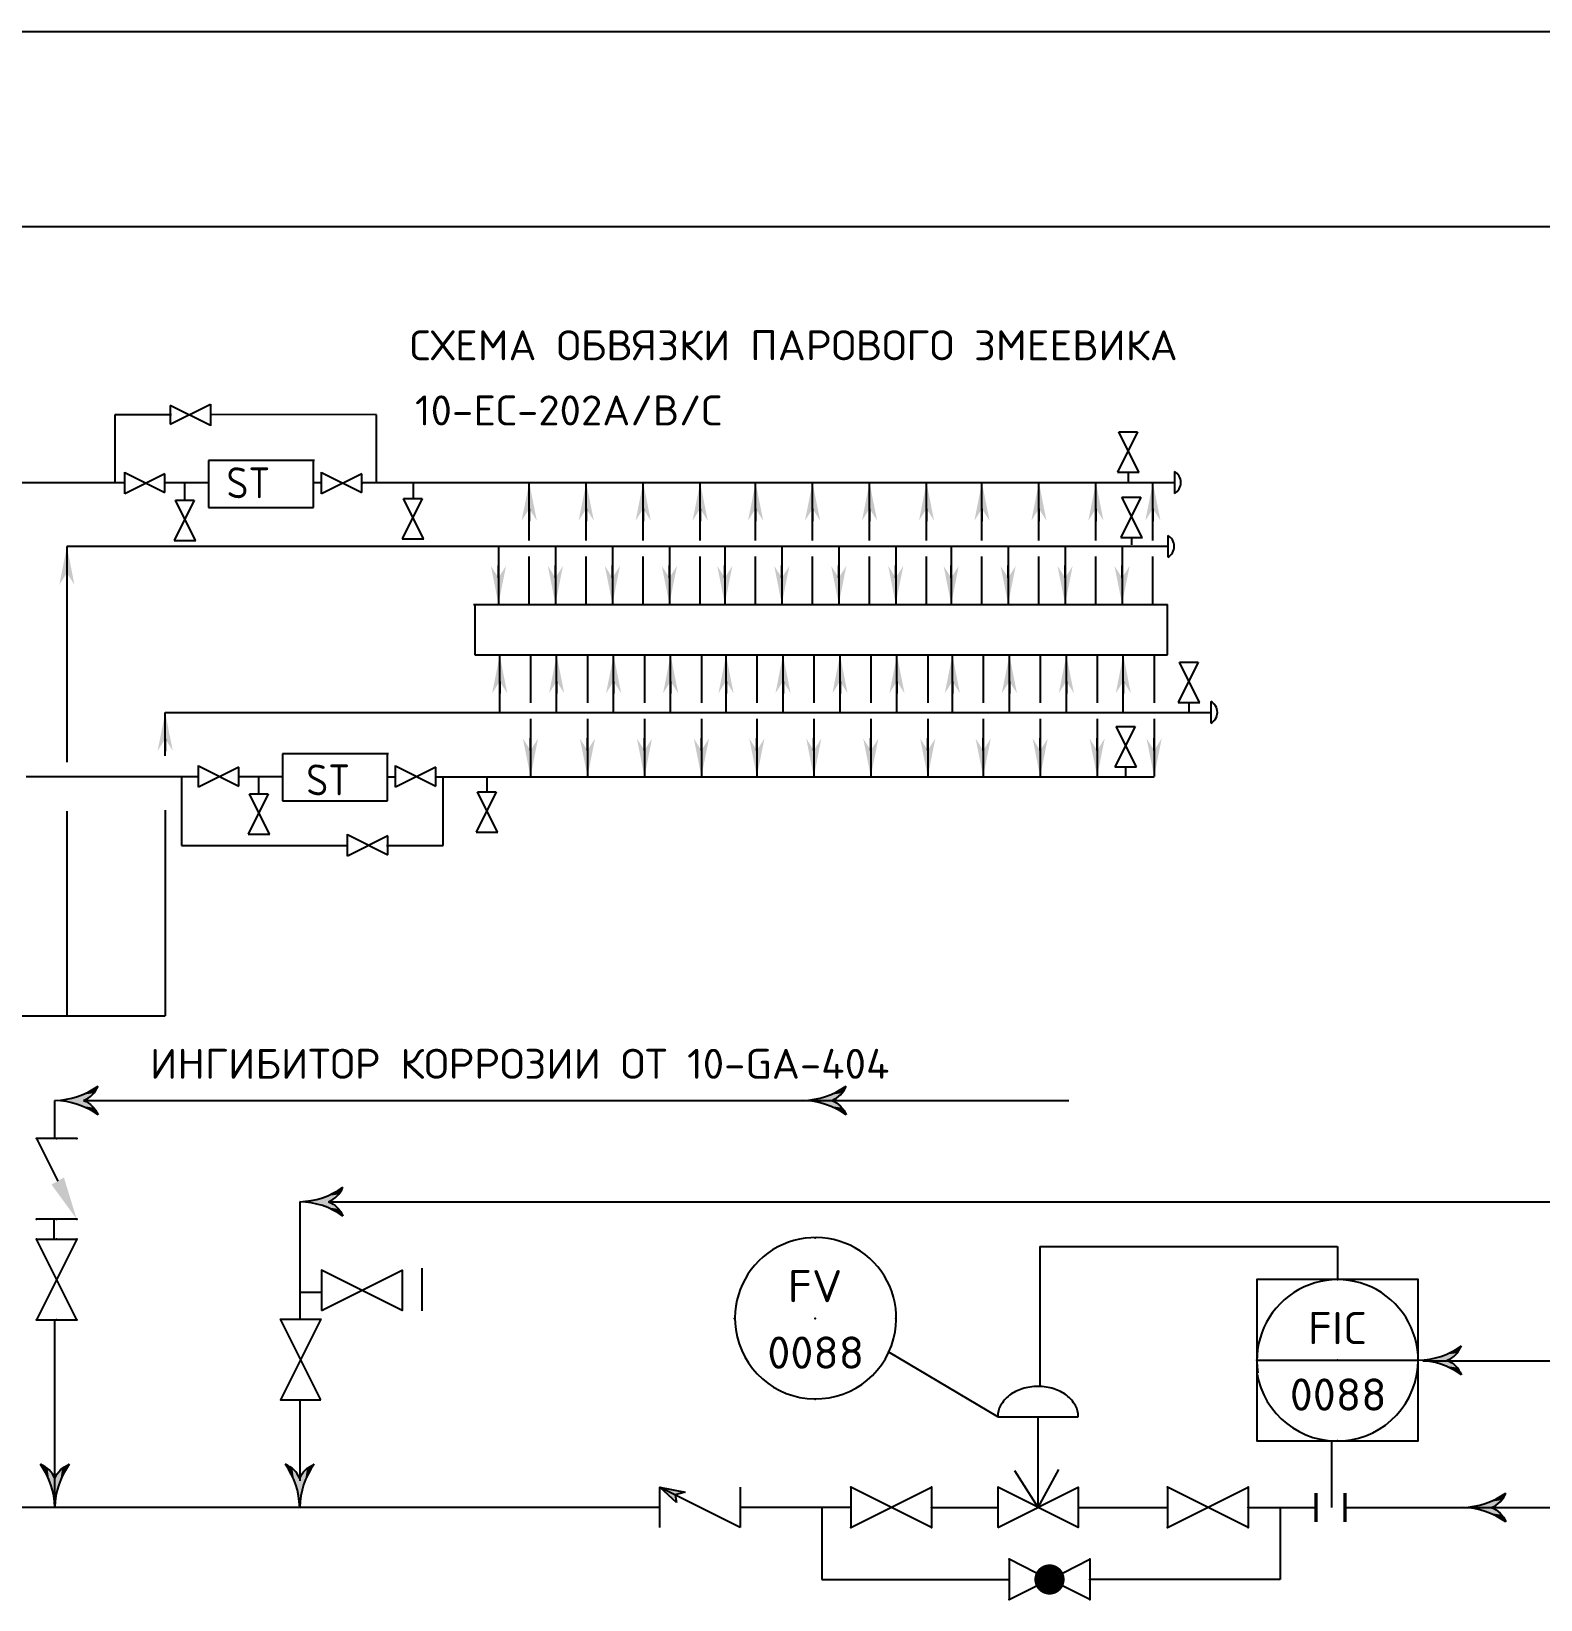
# Model space of a CAD drawing. Extents: x 78 to 490, y 181 to 404.
# Drawn here: x 379.37 to 385.92, y 204.27 to 211.07 of the extents above; entities that cross this region are included whole.
import ezdxf
from ezdxf.enums import TextEntityAlignment as Align

# ---------------------------------------------------------------- set-up
doc = ezdxf.new("R2010")
doc.units = 0
for name, pattern in [('DASHED', [0.1875, 0.125, -0.0625]), ('HIDDEN', [0.125, 0.0625, -0.0625]), ('SDASH', [0.09375, 0.046875, -0.046875])]:
    doc.linetypes.add(name, pattern=pattern)
doc.layers.get('0').update_dxf_attribs({"linetype": 'CONTINUOUS'})
for name, color, linetype in [('IN-ATTRIBS', 7, 'CONTINUOUS'), ('IN-ELECTRICAL', 7, 'HIDDEN'), ('IN-INST-TAP', 7, 'CONTINUOUS'), ('IN-INSTRUMENT', 7, 'SDASH'), ('IN-MIN-PROC', 7, 'CONTINUOUS'), ('IN-PNEUMATIC', 7, 'CONTINUOUS'), ('IN-STEAM', 2, 'DASHED')]:
    doc.layers.add(name, color=color, linetype=linetype)
doc.styles.add('ATTRIBS', font='SIMPLEX', dxfattribs={"width": 0.8, "height": 0.125})
doc.styles.add('NARROW', font='simplex', dxfattribs={"width": 0.75, "height": 0.1})
doc.styles.add('S1', font='simplex.shx')
doc.styles.add('SIMPLEX', font='SIMPLEX.shx')
doc.styles.get("Standard").update_dxf_attribs({"font": 'ISOCP'})

# ---------------------------------------------------------------- blocks, each defined once
blk = doc.blocks.new('BUBTEXT')
at = {"layer": 'IN-ATTRIBS'}
for p in [(0, 0.25), (-0.25, 0), (0, 0), (0.25, 0), (0, -0.25)]:
    blk.add_point(p, dxfattribs=at)
at = {"layer": 'IN-ATTRIBS', "flags": 1}
for tag, style, width, p in [('IDNUM', 'ATTRIBS', 0.8, (0.0087, 0.5838)), ('DWGNO', 'ATTRIBS', 0.8, (0.0029, 0.4474)), ('FILENO', 'ATTRIBS', 0.8, (-0.003, 0.3111)), ('LOC', 'ATTRIBS', 0.8, (-0.0799, -0.422)), ('SIG', 'ATTRIBS', 0.8, (-0.0872, -0.5633)), ('INSTALL', 'ATTRIBS', 0.8, (-0.0872, -0.6994)), ('SERV', 'ATTRIBS', 0.8, (-0.0834, -0.8376)), ('DATE', 'ATTRIBS', 0.8, (-0.0881, -0.9694)), ('DES', 'NARROW', 0.75, (-0.0866, -1.1017)), ('CSYS', 'NARROW', 0.75, (-0.0866, -1.2425))]:
    blk.add_attdef(tag, text='', height=0.1, dxfattribs=dict(at, style=style, width=width)).set_placement(p, align=Align.CENTER)
at = {"layer": 'IN-ATTRIBS', "style": 'ATTRIBS', "flags": 1}
blk.add_attdef('SYSCDI', text='', height=0.1, dxfattribs=at).set_placement((-0.3125, 0.3125), align=Align.RIGHT)
at = {"layer": 'IN-ATTRIBS', "style": 'S1'}
for tag, p in [('XT', (0.3241, 0.2568)), ('A1', (0.3233, 0.1153)), ('A2', (0.3233, -0.0347)), ('A3', (0.3233, -0.1847)), ('RES', (0.3233, -0.3422))]:
    blk.add_attdef(tag, p, '', height=0.1, dxfattribs=at)
at = {"layer": 'IN-ATTRIBS', "style": 'ATTRIBS'}
blk.add_attdef('SYSCDV', text='', height=0.1, dxfattribs=at).set_placement((-0.3125, 0.1411), align=Align.RIGHT)
at = {"layer": 'IN-ATTRIBS', "style": 'S1'}
for tag, p in [('INSTTYPE', (-0.0002, 0.0499)), ('TAGNUM', (0.0019, -0.1561)), ('MD', (0.4017, -0.5655)), ('SZ', (0.4017, -0.6963))]:
    blk.add_attdef(tag, text='', height=0.1, dxfattribs=at).set_placement(p, align=Align.CENTER)
blk = doc.blocks.new('VALVTEXT')
at = {"layer": 'IN-ATTRIBS'}
for p in [(0, 0.0625), (0.25, 0.0625), (0, 0), (0.25, 0), (0, -0.0625), (0.25, -0.0625)]:
    blk.add_point(p, dxfattribs=at)
at = {"layer": 'IN-ATTRIBS', "style": 'S1', "flags": 1}
for tag, p in [('IDNUM', (0.125, 0.5625)), ('DWGNO', (0.125, 0.4375)), ('FILENO', (0.125, 0.3125))]:
    blk.add_attdef(tag, text='', height=0.1, dxfattribs=at).set_placement(p, align=Align.CENTER)
at = {"layer": 'IN-ATTRIBS', "style": 'S1'}
for tag, p in [('MODE', (0.125, 0.078125)), ('SIZE', (0.125, -0.1875))]:
    blk.add_attdef(tag, text='', height=0.1, dxfattribs=at).set_placement(p, align=Align.CENTER)

msp = doc.modelspace()

# ---------------------------------------------------------------- hatches: boundary and pattern name
h = msp.add_hatch()
h.set_pattern_fill('ANSI35', color=2, scale=0.00014, style=0)
h.set_pattern_definition([(45, (-75.984472, -89.82075195), (-0.0006286179285, 0.0006286179285), []), (45, (-75.9838434, -89.82075195), (-0.0006286179285, 0.0006286179285), [0.00111125, -0.00022225, 0, -0.00022225])])
edge = h.paths.add_edge_path()
edge.add_line((382.099, 204.7562), (382.2101, 204.7355))
edge.add_line((382.2101, 204.7355), (382.1666, 204.7233))
edge.add_line((382.1666, 204.7233), (382.172, 204.6906))
edge.add_line((382.172, 204.6906), (382.1013, 204.7559))

# ---------------------------------------------------------------- linework, layer by layer
at = {"color": 6}
msp.add_line((79.9483, 211.0738), (463.5656, 211.0738), dxfattribs=at)
at = {"color": 5, "linetype": 'Continuous'}
for p, q in [((364.1683, 210.2268), (398.0008, 210.2268)), ((379.4744, 206.2697), (379.4744, 206.4349)), ((379.5994, 206.4349), (383.8747, 206.4349)), ((380.5369, 205.9956), (380.5369, 205.4862)), ((380.6619, 205.9956), (389.0483, 205.9956)), ((379.4713, 205.8322), (379.4713, 205.9197)), ((380.6298, 205.6016), (380.5372, 205.6016)), ((379.4744, 204.6687), (379.4744, 205.4822)), ((380.5369, 205.1362), (380.5369, 204.784)), ((381.6755, 204.6687), (378.5524, 204.6687)), ((382.099, 204.6687), (381.6745, 204.6687)), ((382.9283, 204.6687), (382.449, 204.6687)), ((382.8033, 204.6687), (382.8033, 204.3562)), ((383.2783, 204.6687), (383.5658, 204.6687)), ((383.9158, 204.6687), (384.3033, 204.6687)), ((384.6533, 204.6687), (384.9476, 204.6687)), ((384.7915, 204.6687), (384.7915, 204.3562)), ((385.0726, 204.6687), (389.1983, 204.6687)), ((382.8033, 204.3562), (383.6158, 204.3562)), ((384.7915, 204.3562), (383.9658, 204.3562))]:
    msp.add_line(p, q, dxfattribs=at)
at = {"linetype": 'Continuous'}
for p, q in [((379.9814, 209.4103), (379.7353, 209.4103)), ((379.7353, 209.4103), (379.7353, 209.1129)), ((379.9755, 209.4506), (379.9754, 209.3689)), ((380.8697, 209.4103), (380.1466, 209.4106)), ((380.1502, 209.4561), (380.1502, 209.3619)), ((380.8697, 209.1144), (380.8697, 209.4103)), ((384.0909, 209.3364), (384.1726, 209.3364)), ((380.1415, 209.2115), (380.1415, 209.0081)), ((380.6014, 209.2115), (380.1415, 209.2115)), ((380.5973, 209.0081), (380.5973, 209.2115)), ((379.7776, 209.0668), (379.7777, 209.161)), ((379.9524, 209.0723), (379.9524, 209.154)), ((380.6322, 209.0668), (380.6323, 209.161)), ((380.807, 209.0723), (380.807, 209.154)), ((384.0852, 209.1617), (384.1794, 209.1617)), ((384.1318, 209.1596), (384.1318, 209.1162)), ((384.3327, 209.1639), (384.3327, 209.0691)), ((378.8187, 209.1162), (379.7777, 209.1162)), ((379.9524, 209.1162), (380.1415, 209.1162)), ((380.0388, 209.0389), (380.0388, 209.1148)), ((380.5973, 209.1162), (380.6323, 209.1162)), ((380.807, 209.1162), (384.3327, 209.1162)), ((380.8108, 209.1114), (380.807, 209.1114)), ((381.0306, 209.047), (381.0306, 209.1102)), ((381.5331, 208.8648), (381.5331, 209.1162)), ((381.5331, 209.1162), (381.5331, 209.1162)), ((381.7804, 208.8648), (381.7804, 209.1162)), ((382.0276, 208.8648), (382.0276, 209.1162)), ((382.2748, 208.8648), (382.2748, 209.1162)), ((382.5154, 208.8648), (382.5154, 209.1162)), ((382.7626, 208.8648), (382.7626, 209.1162)), ((383.0098, 208.8648), (383.0098, 209.1162)), ((383.2571, 208.8648), (383.2571, 209.1162)), ((383.4976, 208.8648), (383.4976, 209.1162)), ((383.7448, 208.8648), (383.7448, 209.1162)), ((383.9921, 208.8648), (383.9921, 209.1162)), ((384.1053, 209.0524), (384.187, 209.0524)), ((384.2393, 208.8648), (384.2393, 209.1162)), ((379.9979, 209.0389), (380.0796, 209.0389)), ((380.1415, 209.0081), (380.5973, 209.0081)), ((380.9875, 209.047), (381.0691, 209.047)), ((379.9923, 208.8641), (380.0864, 208.8641)), ((380.9818, 208.8723), (381.0759, 208.8723)), ((384.0996, 208.8777), (384.1938, 208.8777)), ((384.1461, 208.8756), (384.1461, 208.8451)), ((384.3039, 208.8866), (384.3039, 208.7918)), ((379.7971, 208.838), (379.5268, 208.838)), ((379.5268, 208.838), (379.5268, 207.9021)), ((381.267, 208.838), (379.7971, 208.838)), ((384.3057, 208.838), (381.267, 208.838)), ((381.3995, 208.8382), (381.3995, 208.5875)), ((381.5331, 208.5875), (381.5331, 208.7958)), ((381.6467, 208.8382), (381.6467, 208.5875)), ((381.7804, 208.5875), (381.7804, 208.7958)), ((381.894, 208.8382), (381.894, 208.5875)), ((382.0276, 208.5875), (382.0276, 208.7958)), ((382.1412, 208.8382), (382.1412, 208.5875)), ((382.2748, 208.5875), (382.2748, 208.7958)), ((382.3817, 208.8382), (382.3817, 208.5875)), ((382.5154, 208.5875), (382.5154, 208.7958)), ((382.629, 208.8382), (382.629, 208.5875)), ((382.7626, 208.5875), (382.7626, 208.7958)), ((382.8762, 208.8382), (382.8762, 208.5875)), ((383.0098, 208.5875), (383.0098, 208.7958)), ((383.1234, 208.8382), (383.1234, 208.5875)), ((383.2571, 208.5875), (383.2571, 208.7958)), ((383.364, 208.8382), (383.364, 208.5875)), ((383.4976, 208.5875), (383.4976, 208.7958)), ((383.6112, 208.8382), (383.6112, 208.5875)), ((383.7448, 208.5875), (383.7448, 208.7958)), ((383.8584, 208.8382), (383.8584, 208.5875)), ((383.9921, 208.5875), (383.9921, 208.7958)), ((384.1056, 208.8382), (384.1056, 208.5875)), ((384.2393, 208.5875), (384.2393, 208.7958)), ((381.2918, 208.5875), (384.2969, 208.5875)), ((381.2972, 208.5875), (384.3023, 208.5875)), ((381.2972, 208.5875), (381.2972, 208.3685)), ((384.3023, 208.3685), (384.3023, 208.5875)), ((381.2972, 208.3685), (384.3023, 208.3685)), ((381.4049, 208.1178), (381.4049, 208.3685)), ((381.5385, 208.3685), (381.5385, 208.1602)), ((381.6521, 208.1178), (381.6521, 208.3685)), ((381.7858, 208.3685), (381.7858, 208.1602)), ((381.8993, 208.1178), (381.8993, 208.3685)), ((382.033, 208.3685), (382.033, 208.1602)), ((382.1466, 208.1178), (382.1466, 208.3685)), ((382.2802, 208.3685), (382.2802, 208.1602)), ((382.3871, 208.1178), (382.3871, 208.3685)), ((382.5208, 208.3685), (382.5208, 208.1602)), ((382.6343, 208.1178), (382.6343, 208.3685)), ((382.768, 208.3685), (382.768, 208.1602)), ((382.8816, 208.1178), (382.8816, 208.3685)), ((383.0152, 208.3685), (383.0152, 208.1602)), ((383.1288, 208.1178), (383.1288, 208.3685)), ((383.2624, 208.3685), (383.2624, 208.1602)), ((383.3693, 208.1178), (383.3693, 208.3685)), ((383.503, 208.3685), (383.503, 208.1602)), ((383.6166, 208.1178), (383.6166, 208.3685)), ((383.7502, 208.3685), (383.7502, 208.1602)), ((383.8638, 208.1178), (383.8638, 208.3685)), ((383.9974, 208.3685), (383.9974, 208.1602)), ((384.111, 208.1178), (384.111, 208.3685)), ((384.2447, 208.3685), (384.2447, 208.1602)), ((384.3544, 208.337), (384.436, 208.337)), ((379.9534, 207.9295), (379.9534, 208.1178)), ((379.9534, 208.1178), (381.759, 208.1178)), ((381.759, 208.1178), (384.491, 208.1189)), ((384.3487, 208.1623), (384.4428, 208.1623)), ((384.3952, 208.1602), (384.3952, 208.1188)), ((384.491, 208.1663), (384.491, 208.0715)), ((381.5385, 208.0912), (381.5385, 207.8398)), ((381.7858, 208.0912), (381.7858, 207.8398)), ((382.033, 208.0912), (382.033, 207.8398)), ((382.2802, 208.0912), (382.2802, 207.8398)), ((382.5208, 208.0912), (382.5208, 207.8398)), ((382.768, 208.0912), (382.768, 207.8398)), ((383.0152, 208.0912), (383.0152, 207.8398)), ((383.2624, 208.0912), (383.2624, 207.8398)), ((383.503, 208.0912), (383.503, 207.8398)), ((383.7502, 208.0912), (383.7502, 207.8398)), ((383.9974, 208.0912), (383.9974, 207.8398)), ((384.0802, 208.0573), (384.1619, 208.0573)), ((384.2447, 208.0912), (384.2447, 207.8398)), ((380.922, 207.9383), (380.4622, 207.9383)), ((380.4622, 207.9383), (380.4622, 207.7349)), ((380.918, 207.7349), (380.918, 207.9383)), ((379.8459, 207.8386), (379.3507, 207.8386)), ((380.0983, 207.8386), (379.8097, 207.8386)), ((380.0248, 207.837), (380.0248, 207.5412)), ((380.0983, 207.7936), (380.0984, 207.8878)), ((380.273, 207.7991), (380.2731, 207.8808)), ((380.4634, 207.8386), (380.273, 207.8386)), ((380.3594, 207.7657), (380.3594, 207.8416)), ((380.918, 207.8386), (380.9529, 207.8386)), ((380.9529, 207.7936), (380.9529, 207.8878)), ((381.1276, 207.7991), (381.1277, 207.8808)), ((381.1276, 207.8386), (381.554, 207.8386)), ((381.1593, 207.5412), (381.1593, 207.8386)), ((381.3512, 207.7738), (381.3512, 207.837)), ((381.554, 207.8386), (384.2447, 207.8386)), ((384.0745, 207.8826), (384.1687, 207.8826)), ((384.1211, 207.8804), (384.1211, 207.8386)), ((380.3186, 207.7657), (380.4002, 207.7657)), ((381.3081, 207.7738), (381.3898, 207.7738)), ((379.9534, 207.6949), (379.9534, 206.8026)), ((380.4622, 207.7349), (380.918, 207.7349)), ((379.5268, 207.6907), (379.5268, 206.8026)), ((380.3129, 207.591), (380.407, 207.591)), ((380.7443, 207.4954), (380.7444, 207.5896)), ((380.919, 207.5009), (380.9191, 207.5826)), ((381.3024, 207.5991), (381.3966, 207.5991)), ((380.0248, 207.5412), (380.7005, 207.5412)), ((380.667, 207.5412), (380.7444, 207.5412)), ((380.9131, 207.5412), (381.1593, 207.5412)), ((377.7632, 206.8026), (379.9534, 206.8026)), ((384.6907, 205.3072), (385.3907, 205.3072))]:
    msp.add_line(p, q, dxfattribs=at)
for p, q in [((379.9754, 209.3689), (380.1502, 209.4561)), ((380.1502, 209.363), (379.9755, 209.4506)), ((384.1726, 209.3364), (384.0852, 209.1617)), ((384.1783, 209.1617), (384.0909, 209.3364)), ((379.9524, 209.154), (379.7776, 209.0668)), ((379.7777, 209.1598), (379.9524, 209.0723)), ((380.807, 209.154), (380.6322, 209.0668)), ((380.6323, 209.1598), (380.807, 209.0723)), ((384.187, 209.0524), (384.0996, 208.8777)), ((384.1926, 208.8777), (384.1053, 209.0524)), ((380.0796, 209.0389), (379.9923, 208.8641)), ((380.0853, 208.8641), (379.9979, 209.0389)), ((381.0691, 209.047), (380.9818, 208.8723)), ((381.0748, 208.8723), (380.9875, 209.047)), ((381.5331, 209.002), (381.5331, 208.9491)), ((381.7804, 209.002), (381.7804, 208.9491)), ((382.0276, 209.002), (382.0276, 208.9491)), ((382.2748, 209.002), (382.2748, 208.9491)), ((382.5154, 209.002), (382.5154, 208.9491)), ((382.7626, 209.002), (382.7626, 208.9491)), ((383.0098, 209.002), (383.0098, 208.9491)), ((383.2571, 209.002), (383.2571, 208.9491)), ((383.4976, 209.002), (383.4976, 208.9491)), ((383.7448, 209.002), (383.7448, 208.9491)), ((383.9921, 209.002), (383.9921, 208.9491)), ((384.2393, 209.002), (384.2393, 208.9491)), ((379.5268, 208.7238), (379.5268, 208.6708)), ((381.3995, 208.703), (381.3995, 208.756)), ((381.6467, 208.703), (381.6467, 208.756)), ((381.894, 208.703), (381.894, 208.756)), ((382.1412, 208.703), (382.1412, 208.756)), ((382.3817, 208.703), (382.3817, 208.756)), ((382.629, 208.703), (382.629, 208.756)), ((382.8762, 208.703), (382.8762, 208.756)), ((383.1234, 208.703), (383.1234, 208.756)), ((383.364, 208.703), (383.364, 208.756)), ((383.6112, 208.703), (383.6112, 208.756)), ((383.8584, 208.703), (383.8584, 208.756)), ((384.1056, 208.703), (384.1056, 208.756)), ((384.436, 208.337), (384.3487, 208.1623)), ((384.4417, 208.1623), (384.3544, 208.337)), ((381.4049, 208.253), (381.4049, 208.2)), ((381.6521, 208.253), (381.6521, 208.2)), ((381.8993, 208.253), (381.8993, 208.2)), ((382.1466, 208.253), (382.1466, 208.2)), ((382.3871, 208.253), (382.3871, 208.2)), ((382.6343, 208.253), (382.6343, 208.2)), ((382.8816, 208.253), (382.8816, 208.2)), ((383.1288, 208.253), (383.1288, 208.2)), ((383.3693, 208.253), (383.3693, 208.2)), ((383.6166, 208.253), (383.6166, 208.2)), ((383.8638, 208.253), (383.8638, 208.2)), ((384.111, 208.253), (384.111, 208.2)), ((384.1619, 208.0573), (384.0745, 207.8826)), ((384.1676, 207.8826), (384.0802, 208.0573)), ((379.9534, 208.0036), (379.9534, 207.9506)), ((381.5385, 207.954), (381.5385, 208.007)), ((381.7858, 207.954), (381.7858, 208.007)), ((382.033, 207.954), (382.033, 208.007)), ((382.2802, 207.954), (382.2802, 208.007)), ((382.5208, 207.954), (382.5208, 208.007)), ((382.768, 207.954), (382.768, 208.007)), ((383.0152, 207.954), (383.0152, 208.007)), ((383.2624, 207.954), (383.2624, 208.007)), ((383.503, 207.954), (383.503, 208.007)), ((383.7502, 207.954), (383.7502, 208.007)), ((383.9974, 207.954), (383.9974, 208.007)), ((384.2447, 207.954), (384.2447, 208.007)), ((380.2731, 207.8808), (380.0983, 207.7936)), ((380.0984, 207.8866), (380.273, 207.7991)), ((380.9529, 207.8866), (381.1276, 207.7991)), ((381.1277, 207.8808), (380.9529, 207.7936)), ((380.4002, 207.7657), (380.3129, 207.591)), ((380.4059, 207.591), (380.3186, 207.7657)), ((381.3898, 207.7738), (381.3024, 207.5991)), ((381.3954, 207.5991), (381.3081, 207.7738)), ((380.9191, 207.5826), (380.7443, 207.4954)), ((380.7444, 207.5884), (380.919, 207.5009)), ((383.7408, 204.6687), (383.7408, 205.0625))]:
    msp.add_line(p, q)
at = {"color": 2}
for p, q in [((379.5695, 205.9197), (379.3945, 205.9197)), ((381.0665, 205.7074), (381.0665, 205.5223)), ((383.5658, 205.0625), (383.9158, 205.0625)), ((382.449, 204.5812), (382.099, 204.7562)), ((382.099, 204.7562), (382.099, 204.5812)), ((382.099, 204.7562), (382.2101, 204.7355)), ((382.172, 204.6906), (382.1013, 204.7559)), ((382.2101, 204.7355), (382.1666, 204.7233)), ((382.1666, 204.7233), (382.172, 204.6906)), ((382.449, 204.7562), (382.449, 204.5812))]:
    msp.add_line(p, q, dxfattribs=at)
at = {"color": 7}
for q in [(383.8312, 204.8333), (383.6397, 204.8271)]:
    msp.add_line((383.7408, 204.6687), q, dxfattribs=at)
at = {"color": 5, "linetype": 'Continuous'}
for points in [[(379.4744, 206.4349, 0.150368), (379.6619, 206.4974)], [(379.5994, 206.4349, 0.206864), (379.6619, 206.4974)], [(382.7209, 206.4349, 0.150368), (382.9084, 206.4974)], [(382.8459, 206.4349, 0.206864), (382.9084, 206.4974)], [(379.5994, 206.4349, -0.206864), (379.6619, 206.3724)], [(382.8459, 206.4349, -0.206864), (382.9084, 206.3724)], [(380.5369, 205.9956, 0.150368), (380.7244, 206.0581)], [(380.6619, 205.9956, 0.206864), (380.7244, 206.0581)], [(380.6619, 205.9956, -0.206864), (380.7244, 205.9331)], [(379.4744, 204.6687, 0.150368), (379.4119, 204.8562)], [(379.4744, 204.7937, 0.206864), (379.4119, 204.8562)], [(379.4744, 204.7937, -0.206864), (379.5369, 204.8562)], [(380.5369, 204.6687, 0.150368), (380.4744, 204.8562)], [(380.5369, 204.7937, 0.206864), (380.4744, 204.8562)], [(380.5369, 204.7937, -0.206864), (380.5994, 204.8562)], [(385.5832, 204.6687, 0.150368), (385.7707, 204.7312)], [(385.7082, 204.6687, 0.206864), (385.7707, 204.7312)], [(385.7082, 204.6687, -0.206864), (385.7707, 204.6062)]]:
    msp.add_lwpolyline(points, format="xyb", dxfattribs=at)
at = {"color": 2}
for points in [[(379.5695, 206.2697), (379.3945, 206.2697), (379.4871, 206.0846)], [(383.7321, 204.3856), (383.6158, 204.4437), (383.6158, 204.2687), (383.7321, 204.3269)], [(383.8495, 204.3856), (383.9658, 204.4437), (383.9658, 204.2687), (383.8495, 204.3269)]]:
    msp.add_lwpolyline(points, dxfattribs=at)
for points in [[(379.5695, 205.4822), (379.3945, 205.8322), (379.5695, 205.8322), (379.3945, 205.4822)], [(380.6321, 205.5238), (380.9821, 205.6988), (380.9821, 205.5238), (380.6321, 205.6988)], [(380.6281, 205.1362), (380.4531, 205.4862), (380.6281, 205.4862), (380.4531, 205.1362)], [(382.9283, 204.5812), (383.2783, 204.7562), (383.2783, 204.5812), (382.9283, 204.7562)], [(383.5658, 204.5812), (383.9158, 204.7562), (383.9158, 204.5812), (383.5658, 204.7562)], [(384.3033, 204.5812), (384.6533, 204.7562), (384.6533, 204.5812), (384.3033, 204.7562)]]:
    msp.add_lwpolyline(points, close=True, dxfattribs=at)
for points in [[(385.3907, 205.2534), (385.3907, 205.6572), (384.6907, 205.6572), (384.6907, 205.2534)], [(384.6907, 205.2534), (384.6907, 204.9572), (385.3907, 204.9572), (385.3907, 205.2534)]]:
    msp.add_lwpolyline(points)
at = {"color": 7}
for points in [[(385.3907, 205.3072, 0.150368), (385.5782, 205.3697)], [(385.5157, 205.3072, 0.206864), (385.5782, 205.3697)], [(385.5157, 205.3072, -0.206864), (385.5782, 205.2447)]]:
    msp.add_lwpolyline(points, format="xyb", dxfattribs=at)
at = {"color": 2}
msp.add_lwpolyline([(383.9158, 205.0625, 0.126822), (383.9033, 205.1106, 0.10607), (383.8645, 205.1553, 0.085783), (383.8098, 205.1833, 0.075445), (383.7408, 205.1937, 0.075445), (383.6718, 205.1833, 0.085783), (383.617, 205.1553, 0.10607), (383.5782, 205.1106, 0.126822), (383.5658, 205.0625)], format="xyb", dxfattribs=at)
at = {"color": 2, "const_width": 0.015}
for points in [[(384.9476, 204.7312), (384.9476, 204.6062)], [(385.0726, 204.7312), (385.0726, 204.6062)]]:
    msp.add_lwpolyline(points, dxfattribs=at)
at = {"color": 2, "const_width": 0.0656}
msp.add_lwpolyline([(383.7579, 204.3562, 1), (383.8236, 204.3562, 1)], format="xyb", close=True, dxfattribs=at)
at = {"linetype": 'Continuous'}
for centre in [(384.3068, 209.1165), (384.278, 208.8392), (384.4651, 208.1189)]:
    msp.add_arc(centre, 0.054, 298.66173, 61.33827, dxfattribs=at)
at = {"color": 5, "linetype": 'Continuous'}
for centre, start, end in [((379.4666, 206.099), 54.46232, 88.66778), ((382.7131, 206.099), 54.46232, 88.66778), ((380.5291, 205.6597), 54.46232, 88.66778), ((379.8103, 204.6609), 144.46232, 178.66778), ((380.8728, 204.6609), 144.46232, 178.66778), ((385.5754, 204.3328), 54.46232, 88.66778)]:
    msp.add_arc(centre, 0.336, start, end, dxfattribs=at)
for centre, radius, start, end in [((382.7758, 205.4899), 0.35, 350.38883, 188.08306), ((385.0407, 205.3072), 0.35, 351.15289, 188.84711), ((382.7758, 205.4899), 0.35, 188.08306, 350.38883), ((385.0385, 205.3093), 0.3522, 189.1302, 359.66449)]:
    msp.add_arc(centre, radius, start, end)
at = {"color": 7}
msp.add_arc((385.3829, 204.9713), 0.336, 54.46232, 88.66778, dxfattribs=at)
for points in [[(381.5331, 209.002), (381.5331, 209.1162), (381.5331, 209.002), (381.5002, 208.9507)], [(381.5331, 209.002), (381.5331, 209.1162), (381.5331, 209.002), (381.566, 208.9507)], [(381.7804, 209.002), (381.7804, 209.1162), (381.7804, 209.002), (381.7475, 208.9507)], [(381.7804, 209.002), (381.7804, 209.1162), (381.7804, 209.002), (381.8133, 208.9507)], [(382.0276, 209.002), (382.0276, 209.1162), (382.0276, 209.002), (381.9947, 208.9507)], [(382.0276, 209.002), (382.0276, 209.1162), (382.0276, 209.002), (382.0605, 208.9507)], [(382.2748, 209.002), (382.2748, 209.1162), (382.2748, 209.002), (382.2419, 208.9507)], [(382.2748, 209.002), (382.2748, 209.1162), (382.2748, 209.002), (382.3077, 208.9507)], [(382.5154, 209.002), (382.5154, 209.1162), (382.5154, 209.002), (382.4825, 208.9507)], [(382.5154, 209.002), (382.5154, 209.1162), (382.5154, 209.002), (382.5483, 208.9507)], [(382.7626, 209.002), (382.7626, 209.1162), (382.7626, 209.002), (382.7297, 208.9507)], [(382.7626, 209.002), (382.7626, 209.1162), (382.7626, 209.002), (382.7955, 208.9507)], [(383.0098, 209.002), (383.0098, 209.1162), (383.0098, 209.002), (382.9769, 208.9507)], [(383.0098, 209.002), (383.0098, 209.1162), (383.0098, 209.002), (383.0427, 208.9507)], [(383.2571, 209.002), (383.2571, 209.1162), (383.2571, 209.002), (383.2242, 208.9507)], [(383.2571, 209.002), (383.2571, 209.1162), (383.2571, 209.002), (383.29, 208.9507)], [(383.4976, 209.002), (383.4976, 209.1162), (383.4976, 209.002), (383.4647, 208.9507)], [(383.4976, 209.002), (383.4976, 209.1162), (383.4976, 209.002), (383.5305, 208.9507)], [(383.7448, 209.002), (383.7448, 209.1162), (383.7448, 209.002), (383.7119, 208.9507)], [(383.7448, 209.002), (383.7448, 209.1162), (383.7448, 209.002), (383.7777, 208.9507)], [(383.9921, 209.002), (383.9921, 209.1162), (383.9921, 209.002), (383.9592, 208.9507)], [(383.9921, 209.002), (383.9921, 209.1162), (383.9921, 209.002), (384.025, 208.9507)], [(384.2393, 209.002), (384.2393, 209.1162), (384.2393, 209.002), (384.2064, 208.9507)], [(384.2393, 209.002), (384.2393, 209.1162), (384.2393, 209.002), (384.2722, 208.9507)], [(379.5268, 208.7238), (379.5268, 208.838), (379.5268, 208.7238), (379.4939, 208.6724)], [(379.5268, 208.7238), (379.5268, 208.838), (379.5268, 208.7238), (379.5597, 208.6724)], [(381.3995, 208.703), (381.3995, 208.5889), (381.3995, 208.703), (381.3666, 208.7544)], [(381.3995, 208.703), (381.3995, 208.5889), (381.3995, 208.703), (381.4324, 208.7544)], [(381.6467, 208.703), (381.6467, 208.5889), (381.6467, 208.703), (381.6138, 208.7544)], [(381.6467, 208.703), (381.6467, 208.5889), (381.6467, 208.703), (381.6796, 208.7544)], [(381.894, 208.703), (381.894, 208.5889), (381.894, 208.703), (381.8611, 208.7544)], [(381.894, 208.703), (381.894, 208.5889), (381.894, 208.703), (381.9269, 208.7544)], [(382.1412, 208.703), (382.1412, 208.5889), (382.1412, 208.703), (382.1083, 208.7544)], [(382.1412, 208.703), (382.1412, 208.5889), (382.1412, 208.703), (382.1741, 208.7544)], [(382.3817, 208.703), (382.3817, 208.5889), (382.3817, 208.703), (382.3488, 208.7544)], [(382.3817, 208.703), (382.3817, 208.5889), (382.3817, 208.703), (382.4146, 208.7544)], [(382.629, 208.703), (382.629, 208.5889), (382.629, 208.703), (382.5961, 208.7544)], [(382.629, 208.703), (382.629, 208.5889), (382.629, 208.703), (382.6619, 208.7544)], [(382.8762, 208.703), (382.8762, 208.5889), (382.8762, 208.703), (382.8433, 208.7544)], [(382.8762, 208.703), (382.8762, 208.5889), (382.8762, 208.703), (382.9091, 208.7544)], [(383.1234, 208.703), (383.1234, 208.5889), (383.1234, 208.703), (383.0905, 208.7544)], [(383.1234, 208.703), (383.1234, 208.5889), (383.1234, 208.703), (383.1563, 208.7544)], [(383.364, 208.703), (383.364, 208.5889), (383.364, 208.703), (383.3311, 208.7544)], [(383.364, 208.703), (383.364, 208.5889), (383.364, 208.703), (383.3969, 208.7544)], [(383.6112, 208.703), (383.6112, 208.5889), (383.6112, 208.703), (383.5783, 208.7544)], [(383.6112, 208.703), (383.6112, 208.5889), (383.6112, 208.703), (383.6441, 208.7544)], [(383.8584, 208.703), (383.8584, 208.5889), (383.8584, 208.703), (383.8255, 208.7544)], [(383.8584, 208.703), (383.8584, 208.5889), (383.8584, 208.703), (383.8913, 208.7544)], [(384.1056, 208.703), (384.1056, 208.5889), (384.1056, 208.703), (384.0727, 208.7544)], [(384.1056, 208.703), (384.1056, 208.5889), (384.1056, 208.703), (384.1385, 208.7544)], [(381.4049, 208.253), (381.4049, 208.3672), (381.4049, 208.253), (381.372, 208.2016)], [(381.4049, 208.253), (381.4049, 208.3672), (381.4049, 208.253), (381.4378, 208.2016)], [(381.6521, 208.253), (381.6521, 208.3672), (381.6521, 208.253), (381.6192, 208.2016)], [(381.6521, 208.253), (381.6521, 208.3672), (381.6521, 208.253), (381.685, 208.2016)], [(381.8993, 208.253), (381.8993, 208.3672), (381.8993, 208.253), (381.8664, 208.2016)], [(381.8993, 208.253), (381.8993, 208.3672), (381.8993, 208.253), (381.9322, 208.2016)], [(382.1466, 208.253), (382.1466, 208.3672), (382.1466, 208.253), (382.1137, 208.2016)], [(382.1466, 208.253), (382.1466, 208.3672), (382.1466, 208.253), (382.1795, 208.2016)], [(382.3871, 208.253), (382.3871, 208.3672), (382.3871, 208.253), (382.3542, 208.2016)], [(382.3871, 208.253), (382.3871, 208.3672), (382.3871, 208.253), (382.42, 208.2016)], [(382.6343, 208.253), (382.6343, 208.3672), (382.6343, 208.253), (382.6014, 208.2016)], [(382.6343, 208.253), (382.6343, 208.3672), (382.6343, 208.253), (382.6672, 208.2016)], [(382.8816, 208.253), (382.8816, 208.3672), (382.8816, 208.253), (382.8487, 208.2016)], [(382.8816, 208.253), (382.8816, 208.3672), (382.8816, 208.253), (382.9145, 208.2016)], [(383.1288, 208.253), (383.1288, 208.3672), (383.1288, 208.253), (383.0959, 208.2016)], [(383.1288, 208.253), (383.1288, 208.3672), (383.1288, 208.253), (383.1617, 208.2016)], [(383.3693, 208.253), (383.3693, 208.3672), (383.3693, 208.253), (383.3364, 208.2016)], [(383.3693, 208.253), (383.3693, 208.3672), (383.3693, 208.253), (383.4022, 208.2016)], [(383.6166, 208.253), (383.6166, 208.3672), (383.6166, 208.253), (383.5837, 208.2016)], [(383.6166, 208.253), (383.6166, 208.3672), (383.6166, 208.253), (383.6495, 208.2016)], [(383.8638, 208.253), (383.8638, 208.3672), (383.8638, 208.253), (383.8309, 208.2016)], [(383.8638, 208.253), (383.8638, 208.3672), (383.8638, 208.253), (383.8967, 208.2016)], [(384.111, 208.253), (384.111, 208.3672), (384.111, 208.253), (384.0781, 208.2016)], [(384.111, 208.253), (384.111, 208.3672), (384.111, 208.253), (384.1439, 208.2016)], [(379.9534, 208.0036), (379.9534, 208.1178), (379.9534, 208.0036), (379.9205, 207.9522)], [(379.9534, 208.0036), (379.9534, 208.1178), (379.9534, 208.0036), (379.9863, 207.9522)], [(381.5385, 207.954), (381.5385, 207.8398), (381.5385, 207.954), (381.5056, 208.0054)], [(381.5385, 207.954), (381.5385, 207.8398), (381.5385, 207.954), (381.5714, 208.0054)], [(381.7858, 207.954), (381.7858, 207.8398), (381.7858, 207.954), (381.7529, 208.0054)], [(381.7858, 207.954), (381.7858, 207.8398), (381.7858, 207.954), (381.8187, 208.0054)], [(382.033, 207.954), (382.033, 207.8398), (382.033, 207.954), (382.0001, 208.0054)], [(382.033, 207.954), (382.033, 207.8398), (382.033, 207.954), (382.0659, 208.0054)], [(382.2802, 207.954), (382.2802, 207.8398), (382.2802, 207.954), (382.2473, 208.0054)], [(382.2802, 207.954), (382.2802, 207.8398), (382.2802, 207.954), (382.3131, 208.0054)], [(382.5208, 207.954), (382.5208, 207.8398), (382.5208, 207.954), (382.4879, 208.0054)], [(382.5208, 207.954), (382.5208, 207.8398), (382.5208, 207.954), (382.5537, 208.0054)], [(382.768, 207.954), (382.768, 207.8398), (382.768, 207.954), (382.7351, 208.0054)], [(382.768, 207.954), (382.768, 207.8398), (382.768, 207.954), (382.8009, 208.0054)], [(383.0152, 207.954), (383.0152, 207.8398), (383.0152, 207.954), (382.9823, 208.0054)], [(383.0152, 207.954), (383.0152, 207.8398), (383.0152, 207.954), (383.0481, 208.0054)], [(383.2624, 207.954), (383.2624, 207.8398), (383.2624, 207.954), (383.2295, 208.0054)], [(383.2624, 207.954), (383.2624, 207.8398), (383.2624, 207.954), (383.2953, 208.0054)], [(383.503, 207.954), (383.503, 207.8398), (383.503, 207.954), (383.4701, 208.0054)], [(383.503, 207.954), (383.503, 207.8398), (383.503, 207.954), (383.5359, 208.0054)], [(383.7502, 207.954), (383.7502, 207.8398), (383.7502, 207.954), (383.7173, 208.0054)], [(383.7502, 207.954), (383.7502, 207.8398), (383.7502, 207.954), (383.7831, 208.0054)], [(383.9974, 207.954), (383.9974, 207.8398), (383.9974, 207.954), (383.9645, 208.0054)], [(383.9974, 207.954), (383.9974, 207.8398), (383.9974, 207.954), (384.0303, 208.0054)], [(384.2447, 207.954), (384.2447, 207.8398), (384.2447, 207.954), (384.2118, 208.0054)], [(384.2447, 207.954), (384.2447, 207.8398), (384.2447, 207.954), (384.2776, 208.0054)]]:
    msp.add_solid(points)
at = {"color": 5, "linetype": 'Continuous'}
for points in [[(379.5536, 206.4463), (379.6304, 206.4535), (379.5916, 206.459), (379.6432, 206.4664)], [(379.5916, 206.459), (379.6432, 206.4664), (379.6279, 206.4761), (379.6538, 206.4811)], [(379.6279, 206.4761), (379.6538, 206.4811), (379.6619, 206.4974)], [(382.8001, 206.4463), (382.8769, 206.4535), (382.8382, 206.459), (382.8898, 206.4664)], [(382.8382, 206.459), (382.8898, 206.4664), (382.8744, 206.4761), (382.9003, 206.4811)], [(382.8744, 206.4761), (382.9003, 206.4811), (382.9084, 206.4974)], [(379.4744, 206.4349), (379.5994, 206.4349), (379.5143, 206.4382), (379.6156, 206.443)], [(379.4744, 206.4349), (379.5994, 206.4349), (379.5143, 206.4316), (379.6156, 206.4269)], [(379.5143, 206.4382), (379.6156, 206.443), (379.5536, 206.4463), (379.6304, 206.4535)], [(379.5143, 206.4316), (379.6156, 206.4269), (379.5536, 206.4235), (379.6304, 206.4163)], [(379.5536, 206.4235), (379.6304, 206.4163), (379.5916, 206.4109), (379.6432, 206.4035)], [(379.5916, 206.4109), (379.6432, 206.4035), (379.6279, 206.3937), (379.6538, 206.3887)], [(382.7209, 206.4349), (382.8459, 206.4349), (382.7609, 206.4382), (382.8622, 206.443)], [(382.7209, 206.4349), (382.8459, 206.4349), (382.7609, 206.4316), (382.8622, 206.4269)], [(382.7609, 206.4382), (382.8622, 206.443), (382.8001, 206.4463), (382.8769, 206.4535)], [(382.7609, 206.4316), (382.8622, 206.4269), (382.8001, 206.4235), (382.8769, 206.4163)], [(382.8001, 206.4235), (382.8769, 206.4163), (382.8382, 206.4109), (382.8898, 206.4035)], [(382.8382, 206.4109), (382.8898, 206.4035), (382.8744, 206.3937), (382.9003, 206.3887)], [(382.8744, 206.3937), (382.9003, 206.3887), (382.9084, 206.3724)], [(380.6904, 206.0368), (380.7163, 206.0418), (380.7244, 206.0581)], [(380.5369, 205.9956), (380.6619, 205.9956), (380.5768, 205.9989), (380.6781, 206.0036)], [(380.5369, 205.9956), (380.6619, 205.9956), (380.5768, 205.9923), (380.6781, 205.9875)], [(380.5768, 205.9989), (380.6781, 206.0036), (380.6161, 206.007), (380.6929, 206.0142)], [(380.5768, 205.9923), (380.6781, 205.9875), (380.6161, 205.9842), (380.6929, 205.977)], [(380.6161, 206.007), (380.6929, 206.0142), (380.6541, 206.0197), (380.7057, 206.0271)], [(380.6541, 206.0197), (380.7057, 206.0271), (380.6904, 206.0368), (380.7163, 206.0418)], [(380.6161, 205.9842), (380.6929, 205.977), (380.6541, 205.9715), (380.7057, 205.9641)], [(380.6541, 205.9715), (380.7057, 205.9641), (380.6904, 205.9544), (380.7163, 205.9494)], [(380.6904, 205.9544), (380.7163, 205.9494), (380.7244, 205.9331)], [(379.4332, 204.8223), (379.4281, 204.8482), (379.4119, 204.8562)], [(379.4503, 204.786), (379.4429, 204.8376), (379.4332, 204.8223), (379.4281, 204.8482)], [(379.463, 204.748), (379.4557, 204.8248), (379.4503, 204.786), (379.4429, 204.8376)], [(379.4858, 204.748), (379.493, 204.8248), (379.4984, 204.786), (379.5058, 204.8376)], [(379.4984, 204.786), (379.5058, 204.8376), (379.5156, 204.8223), (379.5206, 204.8482)], [(379.5156, 204.8223), (379.5206, 204.8482), (379.5369, 204.8562)], [(380.4957, 204.8223), (380.4906, 204.8482), (380.4744, 204.8562)], [(380.5128, 204.786), (380.5054, 204.8376), (380.4957, 204.8223), (380.4906, 204.8482)], [(380.5255, 204.748), (380.5182, 204.8248), (380.5128, 204.786), (380.5054, 204.8376)], [(380.5483, 204.748), (380.5555, 204.8248), (380.5609, 204.786), (380.5683, 204.8376)], [(380.5609, 204.786), (380.5683, 204.8376), (380.5781, 204.8223), (380.5831, 204.8482)], [(380.5781, 204.8223), (380.5831, 204.8482), (380.5994, 204.8562)], [(379.471, 204.7087), (379.4663, 204.81), (379.463, 204.748), (379.4557, 204.8248)], [(379.4744, 204.6687), (379.4744, 204.7937), (379.471, 204.7087), (379.4663, 204.81)], [(379.4744, 204.6687), (379.4744, 204.7937), (379.4777, 204.7087), (379.4824, 204.81)], [(379.4777, 204.7087), (379.4824, 204.81), (379.4858, 204.748), (379.493, 204.8248)], [(380.5335, 204.7087), (380.5288, 204.81), (380.5255, 204.748), (380.5182, 204.8248)], [(380.5369, 204.6687), (380.5369, 204.7937), (380.5335, 204.7087), (380.5288, 204.81)], [(380.5369, 204.6687), (380.5369, 204.7937), (380.5402, 204.7087), (380.5449, 204.81)], [(380.5402, 204.7087), (380.5449, 204.81), (380.5483, 204.748), (380.5555, 204.8248)], [(385.6625, 204.6801), (385.7392, 204.6874), (385.7005, 204.6928), (385.7521, 204.7002)], [(385.7005, 204.6928), (385.7521, 204.7002), (385.7368, 204.7099), (385.7627, 204.715)], [(385.7368, 204.7099), (385.7627, 204.715), (385.7707, 204.7312)], [(385.5832, 204.6687), (385.7082, 204.6687), (385.6232, 204.6721), (385.7245, 204.6768)], [(385.5832, 204.6687), (385.7082, 204.6687), (385.6232, 204.6654), (385.7245, 204.6607)], [(385.6232, 204.6721), (385.7245, 204.6768), (385.6625, 204.6801), (385.7392, 204.6874)], [(385.6232, 204.6654), (385.7245, 204.6607), (385.6625, 204.6574), (385.7392, 204.6501)], [(385.6625, 204.6574), (385.7392, 204.6501), (385.7005, 204.6447), (385.7521, 204.6373)], [(385.7005, 204.6447), (385.7521, 204.6373), (385.7368, 204.6276), (385.7627, 204.6225)], [(385.7368, 204.6276), (385.7627, 204.6225), (385.7707, 204.6062)]]:
    msp.add_solid(points, dxfattribs=at)
at = {"color": 5}
msp.add_solid([(379.6279, 206.3937), (379.6538, 206.3887), (379.6619, 206.3724)], dxfattribs=at)
at = {"color": 2}
msp.add_solid([(379.5138, 206.1002), (379.5695, 205.9197), (379.46, 206.0698)], dxfattribs=at)
at = {"color": 7}
for points in [[(385.3907, 205.3072), (385.5157, 205.3072), (385.4306, 205.3106), (385.532, 205.3153)], [(385.4306, 205.3106), (385.532, 205.3153), (385.4699, 205.3186), (385.5467, 205.3259)], [(385.4699, 205.3186), (385.5467, 205.3259), (385.508, 205.3313), (385.5596, 205.3387)], [(385.508, 205.3313), (385.5596, 205.3387), (385.5442, 205.3484), (385.5701, 205.3535)], [(385.5442, 205.3484), (385.5701, 205.3535), (385.5782, 205.3697)], [(385.3907, 205.3072), (385.5157, 205.3072), (385.4306, 205.3039), (385.532, 205.2992)], [(385.4306, 205.3039), (385.532, 205.2992), (385.4699, 205.2959), (385.5467, 205.2886)], [(385.4699, 205.2959), (385.5467, 205.2886), (385.508, 205.2832), (385.5596, 205.2758)], [(385.508, 205.2832), (385.5596, 205.2758), (385.5442, 205.2661), (385.5701, 205.261)], [(385.5442, 205.2661), (385.5701, 205.261), (385.5782, 205.2447)]]:
    msp.add_solid(points, dxfattribs=at)
at = {"layer": 'IN-ELECTRICAL', "linetype": 'Continuous'}
msp.add_line((383.7483, 205.801), (385.0407, 205.801), dxfattribs=at)
at = {"layer": 'IN-INST-TAP'}
msp.add_line((383.5658, 205.0625), (383.0933, 205.3425), dxfattribs=at)
at = {"layer": 'IN-PNEUMATIC'}
for p, q in [((383.7483, 205.801), (383.7483, 205.1937)), ((385.0407, 205.801), (385.0407, 205.6572)), ((385.0143, 204.9562), (385.0143, 204.6687))]:
    msp.add_line(p, q, dxfattribs=at)
at = {"layer": 'IN-STEAM', "color": 7, "linetype": 'Continuous'}
msp.add_line((385.4107, 205.3056), (388.1875, 205.3056), dxfattribs=at)

# ---------------------------------------------------------------- block references
at = {"color": 2, "xscale": 1.4, "yscale": 1.4, "zscale": 1.4, "rotation": 90}
msp.add_blockref('VALVTEXT', (379.482, 205.9197), dxfattribs=at)
at = {"color": 2, "xscale": 1.4, "yscale": 1.4, "zscale": 1.4}
for p in [(382.9283, 204.6687), (383.6158, 204.3562)]:
    msp.add_blockref('VALVTEXT', p, dxfattribs=at)
at = {"layer": 'IN-INSTRUMENT', "xscale": 1.4, "yscale": 1.4, "zscale": 1.4}
for p, values in [((382.7736, 205.4892), {'INSTTYPE': 'FV', 'TAGNUM': '0088'}), ((385.0407, 205.3072), {'INSTTYPE': 'FIC', 'TAGNUM': '0088'})]:
    msp.add_blockref('BUBTEXT', p, dxfattribs=at).add_auto_attribs(values)
at = {"layer": 'IN-MIN-PROC', "xscale": 1.4, "yscale": 1.4, "zscale": 1.4, "rotation": 90}
msp.add_blockref('VALVTEXT', (379.482, 205.4822), dxfattribs=at)
at = {"layer": 'IN-MIN-PROC', "xscale": 1.4, "yscale": 1.4, "zscale": 1.4}
msp.add_blockref('VALVTEXT', (384.3033, 204.6687), dxfattribs=at)

# ---------------------------------------------------------------- texts
at = {"color": 1, "linetype": 'Continuous', "style": 'SIMPLEX'}
for s, p in [('СХЕМА ОБВЯЗКИ ПАРОВОГО ЗМЕЕВИКА', (381.0148, 209.6465)), ('10-ЕС-202А/В/С', (381.0372, 209.364)), ('ИНГИБИТОР КОРРОЗИИ ОТ 10-GA-404', (379.8872, 206.5288))]:
    msp.add_text(s, height=0.13, dxfattribs=at).set_placement(p)
at = {"linetype": 'Continuous'}
for p in [(380.2193, 209.048), (380.5656, 207.7588)]:
    msp.add_text('ST', height=0.13389, dxfattribs=at).set_placement(p)

doc.saveas('drawing.dxf')
